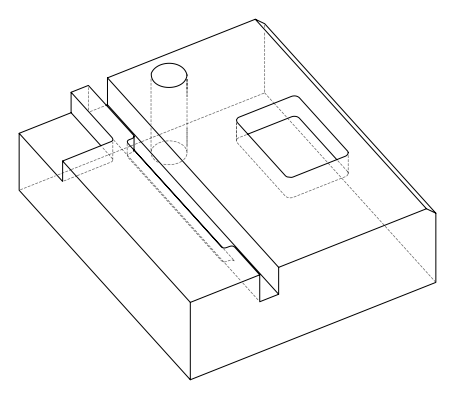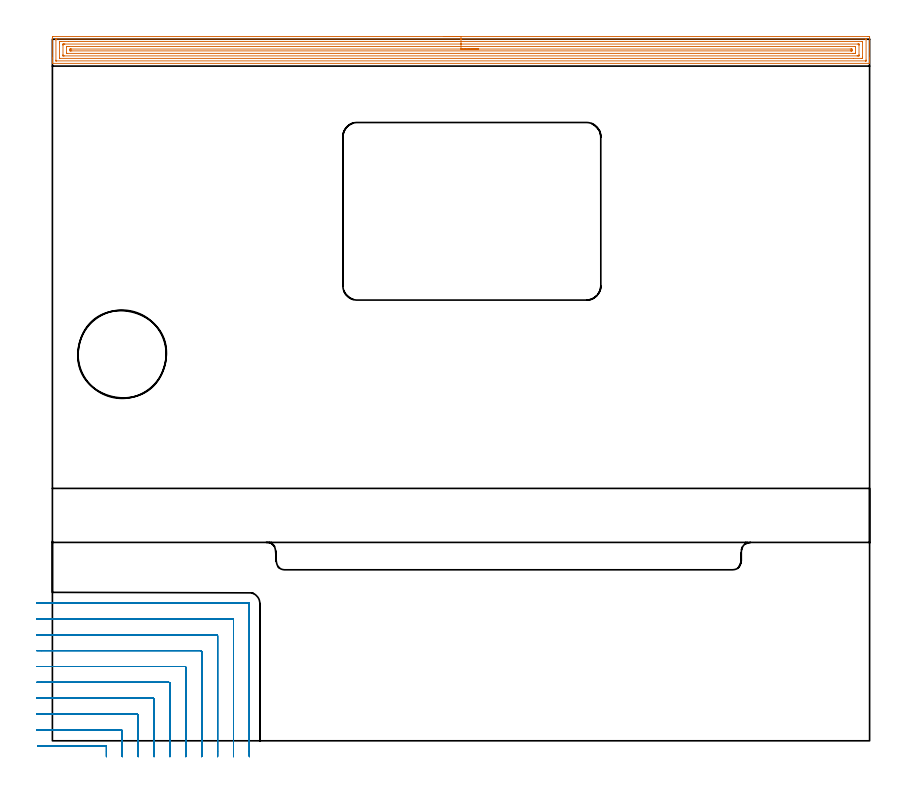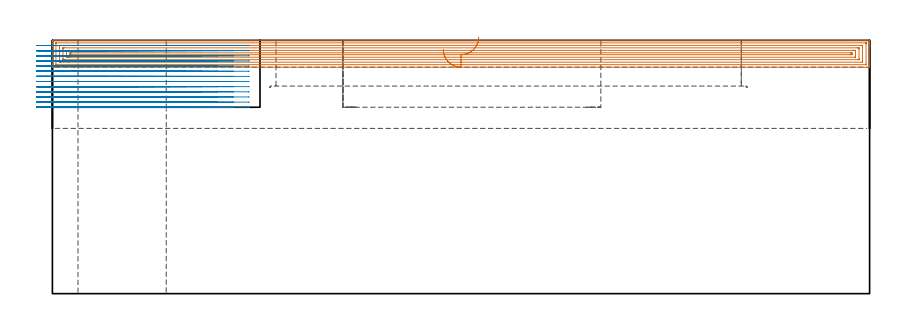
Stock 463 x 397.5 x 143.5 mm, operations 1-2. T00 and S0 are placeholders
(PLAN: 6 operations, 5 tool changes, 245.6 min)
(1 AREA_MILL | FG_CHAMFER_SURFACE | UGT0205_001 | 22.46 min | 53484 mm3)
(2 MILL_CORNER_NOTCH_RECTANGULAR | CORNER_NOTCH_RECTANGULAR | NXT0201_011 | Follow Part, ap 3, ae 75% | 36.43 min | 374526 mm3)
(3 MILL_OPEN_POCKET | POCKET_OPEN | NXT0201_009 | Follow Part, ap 2, ae 75% | 167.72 min | 902905 mm3)
(4 MILL_RECTANGULAR_POCKET | POCKET_RECTANGULAR_STRAIGHT | NXT0201_012 | Follow Part, ap 4, ae 75% | 9.87 min | 175815 mm3)
(5 MILL_RECTANGULAR_SLOT | SLOT_RECTANGULAR | UGT0201_018 | Follow Part, ap 7.5, ae 75% | 8.48 min | 340016 mm3)
(6 INDEXABLE_INSERT_DRILL_THROUGH_HOLE_FROM_SOLID | STEP1HOLE | NXT0302_038 | 0.59 min | 230936 mm3)
(TOOL UGT0205_001 | Chamfer Mill 20 x 3 x 45 deg. | D20 FL50 Z2)
(TOOL NXT0201_011 | ENDMILL 12mm [2P460-1200-NA 1630] | D12 FL38 Z6)
(TOOL NXT0201_009 | ENDMILL 8mm [2P460-0800-NA 1630] | D8 FL26 Z6)
(TOOL NXT0201_012 | ENDMILL 16mm [2P460-1600-NA 1630] | D16 FL38 Z6)
(TOOL UGT0201_018 | End mill 30 mm | D30 FL50 Z4)
(TOOL NXT0302_038 | Index. Insert Drill 50mm [880-D5000L50-04] | D50 PA176 FL200 Z2)
(OP 1 AREA_MILL)
G17 G21 G94 G90
T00 M6
G54
G17 G0 G90 X221.5 Y399. S1061 M3
G43 Z153.5 H0
Z138.3
G94 G1 X221.538 Z137.428 F250.
X221.652 Z136.564
X221.841 Z135.712
X222.103 Z134.88
X222.437 Z134.074
X222.84 Z133.3
X223.308 Z132.564
X223.84 Z131.872
X224.429 Z131.229
X225.072 Z130.64
X225.764 Z130.108
X226.5 Z129.64
X227.274 Z129.237
X228.08 Z128.903
X228.912 Z128.641
X229.764 Z128.452
X230.628 Z128.338
X231.5 Z128.3
X461.867
X462.385 Y398.999 Z128.301
X462.896 Y398.995 Z128.303
X462.992 Y398.992 Z128.306
X463. Y398.487 Z128.81
Y386.971 Z140.324
Y386.42 Z140.877
Y386.085 Z141.211
Y385.534 Z141.762
Y385.199 Z142.096
Y384.529 Z142.771
Y384.188 Z143.111
Y383.826 Z143.464
X462.991 Y383.803 Z143.488
X462.832 Y383.8 Z143.5
X0.169
X0.009 Y383.803 Z143.488
X0. Y383.826 Z143.464
Y384.188 Z143.111
Y384.529 Z142.771
Y385.199 Z142.096
Y386.42 Z140.877
Y386.971 Z140.324
Y397.877 Z129.421
X0.004 Y398.487 Z128.811
X0.008 Y398.992 Z128.306
X0.104 Y398.995 Z128.303
X0.616 Y399. Z128.3
X231.5
Y397.586 Z129.714
X460.82 Y397.585 Z129.715
X460.924 Y397.583 Z129.717
X460.974 Y397.58 Z129.72
X460.99 Y397.578 Z129.722
X460.992 Y397.561 Z129.739
X460.996 Y397.452 Z129.848
X461. Y397.203 Z130.097
X460.999 Y385.687 Z141.613
X460.995 Y385.288 Z142.012
X460.991 Y385.236 Z142.064
X460.987 Y385.22 Z142.08
X460.981 Y385.219 Z142.081
X460.927 Y385.216 Z142.084
X460.818 Y385.215 Z142.085
X460.598 Y385.214 Z142.086
X2.18 Y385.215 Z142.085
X2.076 Y385.217 Z142.083
X2.026 Y385.22 Z142.08
X2.01 Y385.222 Z142.078
X2.008 Y385.239 Z142.061
X2.004 Y385.348 Z141.952
X2. Y385.597 Z141.703
Y397.113 Z130.187
X2.005 Y397.512 Z129.788
X2.009 Y397.565 Z129.735
X2.013 Y397.58 Z129.72
X2.019 Y397.581 Z129.719
X2.073 Y397.584 Z129.716
X2.182 Y397.585 Z129.715
X2.402 Y397.586 Z129.714
X231.5
Y396.172 Z131.128
X458.812 Y396.171 Z131.129
X458.927 Y396.169 Z131.131
X458.968 Y396.167 Z131.133
X458.984 Y396.166 Z131.134
X458.99 Y396.14 Z131.16
X458.995 Y396.016 Z131.284
X458.999 Y395.829 Z131.471
X459. Y395.643 Z131.657
Y387.67 Z139.63
X458.996 Y386.971 Z140.329
X458.992 Y386.792 Z140.508
X458.975 Y386.636 Z140.664
X458.812 Y386.634 Z140.666
X458.263 Y386.63 Z140.67
X453.833 Y386.629 Z140.671
X4.188
X4.073 Y386.631 Z140.669
X4.033 Y386.633 Z140.667
X4.016 Y386.634 Z140.666
X4.01 Y386.661 Z140.639
X4.005 Y386.784 Z140.516
X4.001 Y386.971 Z140.329
X4. Y387.157 Z140.143
Y395.13 Z132.17
X4.004 Y395.829 Z131.471
X4.008 Y396.008 Z131.292
X4.025 Y396.165 Z131.135
X4.188 Y396.166 Z131.134
X4.737 Y396.17 Z131.13
X9.159 Y396.172 Z131.128
X231.5
Y394.757 Z132.543
X456.32
X456.895 Y394.753 Z132.547
X456.957 Y394.75 Z132.55
X456.99 Y394.746 Z132.554
X456.992 Y394.701 Z132.599
X456.996 Y394.495 Z132.805
X457. Y394.083 Z133.217
Y388.742 Z138.558
X456.996 Y388.312 Z138.988
X456.992 Y388.097 Z139.203
X456.99 Y388.05 Z139.25
X456.938 Y388.048 Z139.252
X456.835 Y388.045 Z139.255
X456.132 Y388.043 Z139.257
X455.945
X6.68
X6.105 Y388.047 Z139.253
X6.043 Y388.05 Z139.25
X6.01 Y388.054 Z139.246
X6.008 Y388.099 Z139.201
X6.004 Y388.305 Z138.995
X6. Y388.717 Z138.583
Y394.058 Z133.242
X6.004 Y394.488 Z132.812
X6.008 Y394.703 Z132.597
X6.01 Y394.75 Z132.55
X6.062 Y394.753 Z132.547
X6.164 Y394.755 Z132.545
X6.868 Y394.757 Z132.543
X7.055
X231.5
Y393.343 Z133.957
X454.519
X454.864 Y393.339 Z133.961
X454.962 Y393.336 Z133.964
X454.991 Y393.331 Z133.969
X454.994 Y393.321 Z133.979
X454.998 Y393.264 Z134.036
X454.999 Y393.172 Z134.128
Y389.866 Z137.434
X454.995 Y389.628 Z137.672
X454.99 Y389.473 Z137.827
X454.691 Y389.463 Z137.837
X454.517 Y389.458 Z137.842
X454.346 Y389.457 Z137.843
X453.626
X8.481
X8.136 Y389.461 Z137.839
X8.039 Y389.464 Z137.836
X8.009 Y389.469 Z137.831
X8.006 Y389.479 Z137.821
X8.002 Y389.536 Z137.764
X8.001 Y389.628 Z137.672
Y392.934 Z134.366
X8.005 Y393.172 Z134.128
X8.01 Y393.327 Z133.973
X8.309 Y393.338 Z133.962
X8.483 Y393.342 Z133.958
X8.654 Y393.343 Z133.957
X9.374
X231.5
Y391.929 Z135.371
X452.027 Y391.928 Z135.372
X452.56 Y391.925 Z135.375
X452.927 Y391.922 Z135.378
X452.99 Y391.915 Z135.385
X452.996 Y391.853 Z135.447
X452.998 Y391.4 Z135.9
X452.997 Y390.967 Z136.333
X452.99 Y390.902 Z136.398
X452.984 Y390.878 Z136.422
X452.959 Y390.876 Z136.424
X452.826 Y390.874 Z136.426
X452.56 Y390.872 Z136.428
X452.2 Y390.871 Z136.429
X10.973 Y390.872 Z136.428
X10.44 Y390.875 Z136.425
X10.073 Y390.878 Z136.422
X10.01 Y390.885 Z136.415
X10.004 Y390.947 Z136.353
X10.002 Y391.4 Z135.9
X10.003 Y391.833 Z135.467
X10.01 Y391.898 Z135.402
X10.016 Y391.922 Z135.378
X10.041 Y391.924 Z135.376
X10.174 Y391.927 Z135.373
X10.44 Y391.928 Z135.372
X10.8 Y391.929 Z135.371
X231.5
X232.372 Z135.409
X233.236 Z135.523
X234.088 Z135.712
X234.92 Z135.974
X235.726 Z136.308
X236.5 Z136.711
X237.236 Z137.18
X237.928 Z137.711
X238.571 Z138.3
X239.16 Z138.943
X239.692 Z139.635
X240.16 Z140.371
X240.563 Z141.145
X240.897 Z141.951
X241.159 Z142.783
X241.348 Z143.635
X241.462 Z144.5
X241.5 Z145.371
G0 Z153.5
M5
M2
(OP 2 MILL_CORNER_NOTCH_RECTANGULAR)
G17 G21 G94 G90
T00 M6
G54
G17 G0 G90 X30.6 Y-9. S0 M3
G43 Z153.5 H1
Z140.585
G94 G1 Y-6. F250.
Y-3.494 F500.
G3 X30.006 Y-2.9 R0.6
G1 X-5.253
X-8.253 F250.
G0 Z153.5
X39.6 Y-9.
Z140.585
G1 Y-6.
Y5.506 F500.
G3 X39.006 Y6.1 R0.6
G1 X-6.
X-9. F250.
G0 Z153.5
X48.6 Y-9.
Z140.585
G1 Y-6.
Y14.505 F500.
G3 X48.005 Y15.1 R0.6
G1 X-6.
X-9. F250.
G0 Z153.5
X57.6 Y-9.
Z140.585
G1 Y-6.
Y23.505 F500.
G3 X57.005 Y24.1 R0.6
G1 X-6.
X-9. F250.
G0 Z153.5
X66.6 Y-9.
Z140.585
G1 Y-6.
Y32.505 F500.
G3 X66.005 Y33.1 R0.6
G1 X-6.
X-9. F250.
G0 Z153.5
X75.6 Y-9.
Z140.585
G1 Y-6.
Y41.505 F500.
G3 X75.005 Y42.1 R0.6
G1 X-6.
X-9. F250.
G0 Z153.5
X84.6 Y-9.
Z140.585
G1 Y-6.
Y50.504 F500.
G3 X84.004 Y51.1 R0.6
G1 X-6.
X-9. F250.
G0 Z153.5
X93.6 Y-9.
Z140.585
G1 Y-6.
Y59.504 F500.
G3 X93.004 Y60.1 R0.6
G1 X-6.
X-9. F250.
G0 Z153.5
X102.6 Y-9.
Z140.585
G1 Y-6.
Y68.504 F500.
G3 X102.004 Y69.1 R0.6
G1 X-6.
X-9. F250.
G0 Z153.5
X111.6 Y-9.
Z140.585
G1 Y-6.
Y77.504 F500.
G3 X111.004 Y78.1 R0.6
G1 X-6.
X-9. F250.
G0 Z153.5
X30.6 Y-9.
Z137.669
G1 Y-6.
Y-3.494 F500.
G3 X30.006 Y-2.9 R0.6
G1 X-5.253
X-8.253 F250.
G0 Z153.5
X39.6 Y-9.
Z137.669
G1 Y-6.
Y5.506 F500.
G3 X39.006 Y6.1 R0.6
G1 X-6.
X-9. F250.
G0 Z153.5
X48.6 Y-9.
Z137.669
G1 Y-6.
Y14.505 F500.
G3 X48.005 Y15.1 R0.6
G1 X-6.
X-9. F250.
G0 Z153.5
X57.6 Y-9.
Z137.669
G1 Y-6.
Y23.505 F500.
G3 X57.005 Y24.1 R0.6
G1 X-6.
X-9. F250.
G0 Z153.5
X66.6 Y-9.
Z137.669
G1 Y-6.
Y32.505 F500.
G3 X66.005 Y33.1 R0.6
G1 X-6.
X-9. F250.
G0 Z153.5
X75.6 Y-9.
Z137.669
G1 Y-6.
Y41.505 F500.
G3 X75.005 Y42.1 R0.6
G1 X-6.
X-9. F250.
G0 Z153.5
X84.6 Y-9.
Z137.669
G1 Y-6.
Y50.504 F500.
G3 X84.004 Y51.1 R0.6
G1 X-6.
X-9. F250.
G0 Z153.5
X93.6 Y-9.
Z137.669
G1 Y-6.
Y59.504 F500.
G3 X93.004 Y60.1 R0.6
G1 X-6.
X-9. F250.
G0 Z153.5
X102.6 Y-9.
Z137.669
G1 Y-6.
Y68.504 F500.
G3 X102.004 Y69.1 R0.6
G1 X-6.
X-9. F250.
G0 Z153.5
X111.6 Y-9.
Z137.669
G1 Y-6.
Y77.504 F500.
G3 X111.004 Y78.1 R0.6
G1 X-6.
X-9. F250.
G0 Z153.5
X30.6 Y-9.
Z134.754
G1 Y-6.
Y-3.494 F500.
G3 X30.006 Y-2.9 R0.6
G1 X-5.253
X-8.253 F250.
G0 Z153.5
X39.6 Y-9.
Z134.754
G1 Y-6.
Y5.506 F500.
G3 X39.006 Y6.1 R0.6
G1 X-6.
X-9. F250.
G0 Z153.5
X48.6 Y-9.
Z134.754
G1 Y-6.
Y14.505 F500.
G3 X48.005 Y15.1 R0.6
G1 X-6.
X-9. F250.
G0 Z153.5
X57.6 Y-9.
Z134.754
G1 Y-6.
Y23.505 F500.
G3 X57.005 Y24.1 R0.6
G1 X-6.
X-9. F250.
G0 Z153.5
X66.6 Y-9.
Z134.754
G1 Y-6.
Y32.505 F500.
G3 X66.005 Y33.1 R0.6
G1 X-6.
X-9. F250.
G0 Z153.5
X75.6 Y-9.
Z134.754
G1 Y-6.
Y41.505 F500.
G3 X75.005 Y42.1 R0.6
G1 X-6.
X-9. F250.
G0 Z153.5
X84.6 Y-9.
Z134.754
G1 Y-6.
Y50.504 F500.
G3 X84.004 Y51.1 R0.6
G1 X-6.
X-9. F250.
G0 Z153.5
X93.6 Y-9.
Z134.754
G1 Y-6.
Y59.504 F500.
G3 X93.004 Y60.1 R0.6
G1 X-6.
X-9. F250.
G0 Z153.5
X102.6 Y-9.
Z134.754
G1 Y-6.
Y68.504 F500.
G3 X102.004 Y69.1 R0.6
G1 X-6.
X-9. F250.
G0 Z153.5
X111.6 Y-9.
Z134.754
G1 Y-6.
Y77.504 F500.
G3 X111.004 Y78.1 R0.6
G1 X-6.
X-9. F250.
G0 Z153.5
X30.6 Y-9.
Z131.838
G1 Y-6.
Y-3.494 F500.
G3 X30.006 Y-2.9 R0.6
G1 X-5.253
X-8.253 F250.
G0 Z153.5
X39.6 Y-9.
Z131.838
G1 Y-6.
Y5.506 F500.
G3 X39.006 Y6.1 R0.6
G1 X-6.
X-9. F250.
G0 Z153.5
X48.6 Y-9.
Z131.838
G1 Y-6.
Y14.505 F500.
G3 X48.005 Y15.1 R0.6
G1 X-6.
X-9. F250.
G0 Z153.5
X57.6 Y-9.
Z131.838
G1 Y-6.
Y23.505 F500.
G3 X57.005 Y24.1 R0.6
G1 X-6.
X-9. F250.
G0 Z153.5
X66.6 Y-9.
Z131.838
G1 Y-6.
Y32.505 F500.
G3 X66.005 Y33.1 R0.6
G1 X-6.
X-9. F250.
G0 Z153.5
X75.6 Y-9.
Z131.838
G1 Y-6.
Y41.505 F500.
G3 X75.005 Y42.1 R0.6
G1 X-6.
X-9. F250.
G0 Z153.5
X84.6 Y-9.
Z131.838
G1 Y-6.
Y50.504 F500.
G3 X84.004 Y51.1 R0.6
G1 X-6.
X-9. F250.
G0 Z153.5
X93.6 Y-9.
Z131.838
G1 Y-6.
Y59.504 F500.
G3 X93.004 Y60.1 R0.6
G1 X-6.
X-9. F250.
G0 Z153.5
X102.6 Y-9.
Z131.838
G1 Y-6.
Y68.504 F500.
G3 X102.004 Y69.1 R0.6
G1 X-6.
X-9. F250.
G0 Z153.5
X111.6 Y-9.
Z131.838
G1 Y-6.
Y77.504 F500.
G3 X111.004 Y78.1 R0.6
G1 X-6.
X-9. F250.
G0 Z153.5
X30.6 Y-9.
Z128.923
G1 Y-6.
Y-3.494 F500.
G3 X30.006 Y-2.9 R0.6
G1 X-5.253
X-8.253 F250.
G0 Z153.5
X39.6 Y-9.
Z128.923
G1 Y-6.
Y5.506 F500.
G3 X39.006 Y6.1 R0.6
G1 X-6.
X-9. F250.
G0 Z153.5
X48.6 Y-9.
Z128.923
G1 Y-6.
Y14.505 F500.
G3 X48.005 Y15.1 R0.6
G1 X-6.
X-9. F250.
G0 Z153.5
X57.6 Y-9.
Z128.923
G1 Y-6.
Y23.505 F500.
G3 X57.005 Y24.1 R0.6
G1 X-6.
X-9. F250.
G0 Z153.5
X66.6 Y-9.
Z128.923
G1 Y-6.
Y32.505 F500.
G3 X66.005 Y33.1 R0.6
G1 X-6.
X-9. F250.
G0 Z153.5
X75.6 Y-9.
Z128.923
G1 Y-6.
Y41.505 F500.
G3 X75.005 Y42.1 R0.6
G1 X-6.
X-9. F250.
G0 Z153.5
X84.6 Y-9.
Z128.923
G1 Y-6.
Y50.504 F500.
G3 X84.004 Y51.1 R0.6
G1 X-6.
X-9. F250.
G0 Z153.5
X93.6 Y-9.
Z128.923
G1 Y-6.
Y59.504 F500.
G3 X93.004 Y60.1 R0.6
G1 X-6.
X-9. F250.
G0 Z153.5
X102.6 Y-9.
Z128.923
G1 Y-6.
Y68.504 F500.
G3 X102.004 Y69.1 R0.6
G1 X-6.
X-9. F250.
G0 Z153.5
X111.6 Y-9.
Z128.923
G1 Y-6.
Y77.504 F500.
G3 X111.004 Y78.1 R0.6
G1 X-6.
X-9. F250.
G0 Z153.5
X30.6 Y-9.
Z126.008
G1 Y-6.
Y-3.494 F500.
G3 X30.006 Y-2.9 R0.6
G1 X-5.253
X-8.253 F250.
G0 Z153.5
X39.6 Y-9.
Z126.008
G1 Y-6.
Y5.506 F500.
G3 X39.006 Y6.1 R0.6
G1 X-6.
X-9. F250.
G0 Z153.5
X48.6 Y-9.
Z126.008
G1 Y-6.
Y14.506 F500.
G3 X48.006 Y15.1 R0.6
G1 X-6.
X-9. F250.
G0 Z153.5
X57.6 Y-9.
Z126.008
G1 Y-6.
Y23.505 F500.
G3 X57.005 Y24.1 R0.6
G1 X-6.
X-9. F250.
G0 Z153.5
X66.6 Y-9.
Z126.008
G1 Y-6.
Y32.505 F500.
G3 X66.005 Y33.1 R0.6
G1 X-6.
X-9. F250.
G0 Z153.5
X75.6 Y-9.
Z126.008
G1 Y-6.
Y41.505 F500.
G3 X75.005 Y42.1 R0.6
G1 X-6.
X-9. F250.
G0 Z153.5
X84.6 Y-9.
Z126.008
G1 Y-6.
Y50.504 F500.
G3 X84.004 Y51.1 R0.6
G1 X-6.
X-9. F250.
G0 Z153.5
X93.6 Y-9.
Z126.008
G1 Y-6.
Y59.504 F500.
G3 X93.004 Y60.1 R0.6
G1 X-6.
X-9. F250.
G0 Z153.5
X102.6 Y-9.
Z126.008
G1 Y-6.
Y68.504 F500.
G3 X102.004 Y69.1 R0.6
G1 X-6.
X-9. F250.
G0 Z153.5
X111.6 Y-9.
Z126.008
G1 Y-6.
Y77.504 F500.
G3 X111.004 Y78.1 R0.6
G1 X-6.
X-9. F250.
G0 Z153.5
X30.6 Y-9.
Z123.092
G1 Y-6.
Y-3.494 F500.
G3 X30.006 Y-2.9 R0.6
G1 X-5.253
X-8.253 F250.
G0 Z153.5
X39.6 Y-9.
Z123.092
G1 Y-6.
Y5.506 F500.
G3 X39.006 Y6.1 R0.6
G1 X-6.
X-9. F250.
G0 Z153.5
X48.6 Y-9.
Z123.092
G1 Y-6.
Y14.505 F500.
G3 X48.005 Y15.1 R0.6
G1 X-6.
X-9. F250.
G0 Z153.5
X57.6 Y-9.
Z123.092
G1 Y-6.
Y23.505 F500.
G3 X57.005 Y24.1 R0.6
G1 X-6.
X-9. F250.
G0 Z153.5
X66.6 Y-9.
Z123.092
G1 Y-6.
Y32.505 F500.
G3 X66.005 Y33.1 R0.6
G1 X-6.
X-9. F250.
G0 Z153.5
X75.6 Y-9.
Z123.092
G1 Y-6.
Y41.505 F500.
G3 X75.005 Y42.1 R0.6
G1 X-6.
X-9. F250.
G0 Z153.5
X84.6 Y-9.
Z123.092
G1 Y-6.
Y50.504 F500.
G3 X84.004 Y51.1 R0.6
G1 X-6.
X-9. F250.
G0 Z153.5
X93.6 Y-9.
Z123.092
G1 Y-6.
Y59.504 F500.
G3 X93.004 Y60.1 R0.6
G1 X-6.
X-9. F250.
G0 Z153.5
X102.6 Y-9.
Z123.092
G1 Y-6.
Y68.504 F500.
G3 X102.004 Y69.1 R0.6
G1 X-6.
X-9. F250.
G0 Z153.5
X111.6 Y-9.
Z123.092
G1 Y-6.
Y77.504 F500.
G3 X111.004 Y78.1 R0.6
G1 X-6.
X-9. F250.
G0 Z153.5
X30.6 Y-9.
Z120.177
G1 Y-6.
Y-3.494 F500.
G3 X30.006 Y-2.9 R0.6
G1 X-5.253
X-8.253 F250.
G0 Z153.5
X39.6 Y-9.
Z120.177
G1 Y-6.
Y5.506 F500.
G3 X39.006 Y6.1 R0.6
G1 X-6.
X-9. F250.
G0 Z153.5
X48.6 Y-9.
Z120.177
G1 Y-6.
Y14.505 F500.
G3 X48.005 Y15.1 R0.6
G1 X-6.
X-9. F250.
G0 Z153.5
X57.6 Y-9.
Z120.177
G1 Y-6.
Y23.505 F500.
G3 X57.005 Y24.1 R0.6
G1 X-6.
X-9. F250.
G0 Z153.5
X66.6 Y-9.
Z120.177
G1 Y-6.
Y32.505 F500.
G3 X66.005 Y33.1 R0.6
G1 X-6.
X-9. F250.
G0 Z153.5
X75.6 Y-9.
Z120.177
G1 Y-6.
Y41.505 F500.
G3 X75.005 Y42.1 R0.6
G1 X-6.
X-9. F250.
G0 Z153.5
X84.6 Y-9.
Z120.177
G1 Y-6.
Y50.504 F500.
G3 X84.004 Y51.1 R0.6
G1 X-6.
X-9. F250.
G0 Z153.5
X93.6 Y-9.
Z120.177
G1 Y-6.
Y59.504 F500.
G3 X93.004 Y60.1 R0.6
G1 X-6.
X-9. F250.
G0 Z153.5
X102.6 Y-9.
Z120.177
G1 Y-6.
Y68.504 F500.
G3 X102.004 Y69.1 R0.6
G1 X-6.
X-9. F250.
G0 Z153.5
X111.6 Y-9.
Z120.177
G1 Y-6.
Y77.504 F500.
G3 X111.004 Y78.1 R0.6
G1 X-6.
X-9. F250.
G0 Z153.5
X30.6 Y-9.
Z117.262
G1 Y-6.
Y-3.494 F500.
G3 X30.006 Y-2.9 R0.6
G1 X-5.253
X-8.253 F250.
G0 Z153.5
X39.6 Y-9.
Z117.262
G1 Y-6.
Y5.506 F500.
G3 X39.006 Y6.1 R0.6
G1 X-6.
X-9. F250.
G0 Z153.5
X48.6 Y-9.
Z117.262
G1 Y-6.
Y14.505 F500.
G3 X48.005 Y15.1 R0.6
G1 X-6.
X-9. F250.
G0 Z153.5
X57.6 Y-9.
Z117.262
G1 Y-6.
Y23.505 F500.
G3 X57.005 Y24.1 R0.6
G1 X-6.
X-9. F250.
G0 Z153.5
X66.6 Y-9.
Z117.262
G1 Y-6.
Y32.505 F500.
G3 X66.005 Y33.1 R0.6
G1 X-6.
X-9. F250.
G0 Z153.5
X75.6 Y-9.
Z117.262
G1 Y-6.
Y41.505 F500.
G3 X75.005 Y42.1 R0.6
G1 X-6.
X-9. F250.
G0 Z153.5
X84.6 Y-9.
Z117.262
G1 Y-6.
Y50.504 F500.
G3 X84.004 Y51.1 R0.6
G1 X-6.
X-9. F250.
G0 Z153.5
X93.6 Y-9.
Z117.262
G1 Y-6.
Y59.504 F500.
G3 X93.004 Y60.1 R0.6
G1 X-6.
X-9. F250.
G0 Z153.5
X102.6 Y-9.
Z117.262
G1 Y-6.
Y68.504 F500.
G3 X102.004 Y69.1 R0.6
G1 X-6.
X-9. F250.
G0 Z153.5
X111.6 Y-9.
Z117.262
G1 Y-6.
Y77.504 F500.
G3 X111.004 Y78.1 R0.6
G1 X-6.
X-9. F250.
G0 Z153.5
X30.6 Y-9.
Z114.346
G1 Y-6.
Y-3.494 F500.
G3 X30.006 Y-2.9 R0.6
G1 X-5.253
X-8.253 F250.
G0 Z153.5
X39.6 Y-9.
Z114.346
G1 Y-6.
Y5.506 F500.
G3 X39.006 Y6.1 R0.6
G1 X-6.
X-9. F250.
G0 Z153.5
X48.6 Y-9.
Z114.346
G1 Y-6.
Y14.505 F500.
G3 X48.005 Y15.1 R0.6
G1 X-6.
X-9. F250.
G0 Z153.5
X57.6 Y-9.
Z114.346
G1 Y-6.
Y23.505 F500.
G3 X57.005 Y24.1 R0.6
G1 X-6.
X-9. F250.
G0 Z153.5
X66.6 Y-9.
Z114.346
G1 Y-6.
Y32.505 F500.
G3 X66.005 Y33.1 R0.6
G1 X-6.
X-9. F250.
G0 Z153.5
X75.6 Y-9.
Z114.346
G1 Y-6.
Y41.505 F500.
G3 X75.005 Y42.1 R0.6
G1 X-6.
X-9. F250.
G0 Z153.5
X84.6 Y-9.
Z114.346
G1 Y-6.
Y50.504 F500.
G3 X84.004 Y51.1 R0.6
G1 X-6.
X-9. F250.
G0 Z153.5
X93.6 Y-9.
Z114.346
G1 Y-6.
Y59.504 F500.
G3 X93.004 Y60.1 R0.6
G1 X-6.
X-9. F250.
G0 Z153.5
X102.6 Y-9.
Z114.346
G1 Y-6.
Y68.504 F500.
G3 X102.004 Y69.1 R0.6
G1 X-6.
X-9. F250.
G0 Z153.5
X111.6 Y-9.
Z114.346
G1 Y-6.
Y77.504 F500.
G3 X111.004 Y78.1 R0.6
G1 X-6.
X-9. F250.
G0 Z153.5
X30.6 Y-9.
Z111.431
G1 Y-6.
Y-3.494 F500.
G3 X30.006 Y-2.9 R0.6
G1 X-5.253
X-8.253 F250.
G0 Z153.5
X39.6 Y-9.
Z111.431
G1 Y-6.
Y5.506 F500.
G3 X39.006 Y6.1 R0.6
G1 X-6.
X-9. F250.
G0 Z153.5
X48.6 Y-9.
Z111.431
G1 Y-6.
Y14.505 F500.
G3 X48.005 Y15.1 R0.6
G1 X-6.
X-9. F250.
G0 Z153.5
X57.6 Y-9.
Z111.431
G1 Y-6.
Y23.505 F500.
G3 X57.005 Y24.1 R0.6
G1 X-6.
X-9. F250.
G0 Z153.5
X66.6 Y-9.
Z111.431
G1 Y-6.
Y32.505 F500.
G3 X66.005 Y33.1 R0.6
G1 X-6.
X-9. F250.
G0 Z153.5
X75.6 Y-9.
Z111.431
G1 Y-6.
Y41.505 F500.
G3 X75.005 Y42.1 R0.6
G1 X-6.
X-9. F250.
G0 Z153.5
X84.6 Y-9.
Z111.431
G1 Y-6.
Y50.504 F500.
G3 X84.004 Y51.1 R0.6
G1 X-6.
X-9. F250.
G0 Z153.5
X93.6 Y-9.
Z111.431
G1 Y-6.
Y59.504 F500.
G3 X93.004 Y60.1 R0.6
G1 X-6.
X-9. F250.
G0 Z153.5
X102.6 Y-9.
Z111.431
G1 Y-6.
Y68.504 F500.
G3 X102.004 Y69.1 R0.6
G1 X-6.
X-9. F250.
G0 Z153.5
X111.6 Y-9.
Z111.431
G1 Y-6.
Y77.504 F500.
G3 X111.004 Y78.1 R0.6
G1 X-6.
X-9. F250.
G0 Z153.5
X30.6 Y-9.
Z108.515
G1 Y-6.
Y-3.494 F500.
G3 X30.006 Y-2.9 R0.6
G1 X-5.253
X-8.253 F250.
G0 Z153.5
X39.6 Y-9.
Z108.515
G1 Y-6.
Y5.506 F500.
G3 X39.006 Y6.1 R0.6
G1 X-6.
X-9. F250.
G0 Z153.5
X48.6 Y-9.
Z108.515
G1 Y-6.
Y14.505 F500.
G3 X48.005 Y15.1 R0.6
G1 X-6.
X-9. F250.
G0 Z153.5
X57.6 Y-9.
Z108.515
G1 Y-6.
Y23.505 F500.
G3 X57.005 Y24.1 R0.6
G1 X-6.
X-9. F250.
G0 Z153.5
X66.6 Y-9.
Z108.515
G1 Y-6.
Y32.505 F500.
G3 X66.005 Y33.1 R0.6
G1 X-6.
X-9. F250.
G0 Z153.5
X75.6 Y-9.
Z108.515
G1 Y-6.
Y41.505 F500.
G3 X75.005 Y42.1 R0.6
G1 X-6.
X-9. F250.
G0 Z153.5
X84.6 Y-9.
Z108.515
G1 Y-6.
Y50.504 F500.
G3 X84.004 Y51.1 R0.6
G1 X-6.
X-9. F250.
G0 Z153.5
X93.6 Y-9.
Z108.515
G1 Y-6.
Y59.504 F500.
G3 X93.004 Y60.1 R0.6
G1 X-6.
X-9. F250.
G0 Z153.5
X102.6 Y-9.
Z108.515
G1 Y-6.
Y68.504 F500.
G3 X102.004 Y69.1 R0.6
G1 X-6.
X-9. F250.
G0 Z153.5
X111.6 Y-9.
Z108.515
G1 Y-6.
Y77.504 F500.
G3 X111.004 Y78.1 R0.6
G1 X-6.
X-9. F250.
G0 Z153.5
X30.6 Y-9.
Z105.6
G1 Y-6.
Y-3.494 F500.
G3 X30.006 Y-2.9 R0.6
G1 X-5.253
X-8.253 F250.
G0 Z153.5
X39.6 Y-9.
Z105.6
G1 Y-6.
Y5.506 F500.
G3 X39.006 Y6.1 R0.6
G1 X-6.
X-9. F250.
G0 Z153.5
X48.6 Y-9.
Z105.6
G1 Y-6.
Y14.505 F500.
G3 X48.005 Y15.1 R0.6
G1 X-6.
X-9. F250.
G0 Z153.5
X57.6 Y-9.
Z105.6
G1 Y-6.
Y23.505 F500.
G3 X57.005 Y24.1 R0.6
G1 X-6.
X-9. F250.
G0 Z153.5
X66.6 Y-9.
Z105.6
G1 Y-6.
Y32.505 F500.
G3 X66.005 Y33.1 R0.6
G1 X-6.
X-9. F250.
G0 Z153.5
X75.6 Y-9.
Z105.6
G1 Y-6.
Y41.505 F500.
G3 X75.005 Y42.1 R0.6
G1 X-6.
X-9. F250.
G0 Z153.5
X84.6 Y-9.
Z105.6
G1 Y-6.
Y50.504 F500.
G3 X84.004 Y51.1 R0.6
G1 X-6.
X-9. F250.
G0 Z153.5
X93.6 Y-9.
Z105.6
G1 Y-6.
Y59.504 F500.
G3 X93.004 Y60.1 R0.6
G1 X-6.
X-9. F250.
G0 Z153.5
X102.6 Y-9.
Z105.6
G1 Y-6.
Y68.504 F500.
G3 X102.004 Y69.1 R0.6
G1 X-6.
X-9. F250.
G0 Z153.5
X111.6 Y-9.
Z105.6
G1 Y-6.
Y77.504 F500.
G3 X111.004 Y78.1 R0.6
G1 X-6.
X-9. F250.
G0 Z153.5
M5
M2
